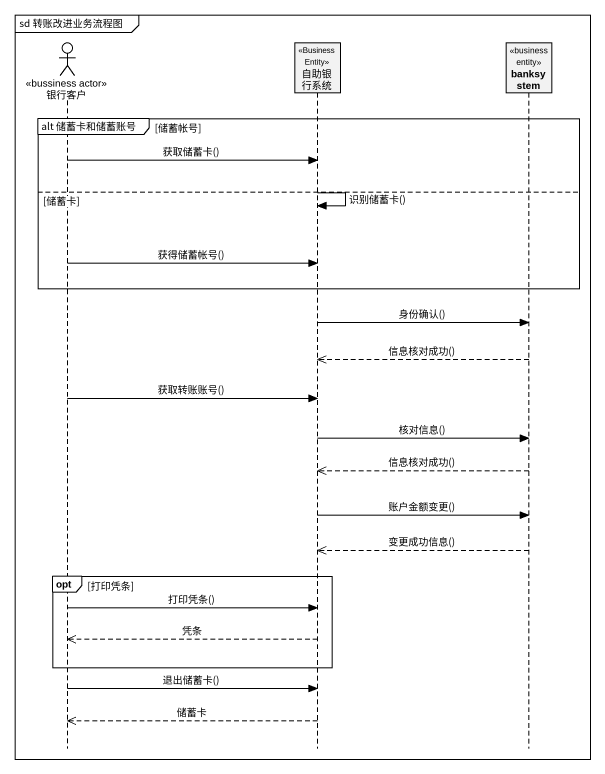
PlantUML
@startuml
mainframe sd 转账改进业务流程图
hide footbox
actor 银行客户 <<bussiness actor>>
participant 自助银行系统 <<Business Entity>>
participant banksystem <<business entity>>

group alt 储蓄卡和储蓄账号 [储蓄帐号]
  银行客户 -> 自助银行系统 : 获取储蓄卡()
else 储蓄卡
  自助银行系统 -> 自助银行系统 : 识别储蓄卡()
  银行客户 -> 自助银行系统 : 获得储蓄帐号()
end
自助银行系统 -> banksystem : 身份确认()
banksystem -->> 自助银行系统 : 信息核对成功()
银行客户 -> 自助银行系统 : 获取转账账号()
自助银行系统 -> banksystem : 核对信息()
banksystem -->> 自助银行系统 : 信息核对成功()
自助银行系统 -> banksystem : 账户金额变更()
banksystem -->> 自助银行系统 : 变更成功信息()
opt 打印凭条
  银行客户 -> 自助银行系统 : 打印凭条()
  自助银行系统 -->> 银行客户 : 凭条
end
银行客户 -> 自助银行系统 : 退出储蓄卡()
自助银行系统 -->> 银行客户 : 储蓄卡
@enduml
